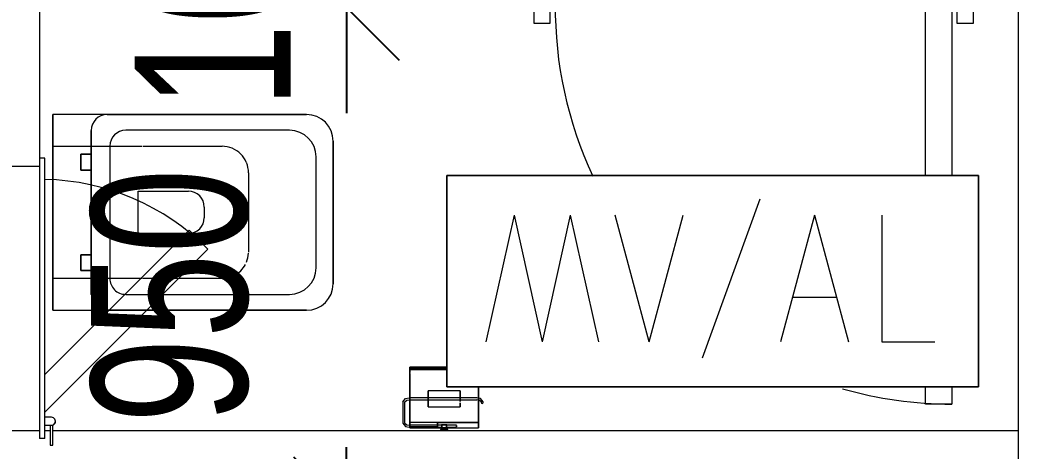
# Model space of a CAD drawing. Header units: millimetres. Extents: x 10569 to 232243, y -25347 to 80743.
# Drawn here: x 47952 to 49839, y 42869 to 43684 of the extents above; entities that cross this region are included whole.
import ezdxf

# ---------------------------------------------------------------- set-up
doc = ezdxf.new("R2010")
doc.units = ezdxf.units.MM
for name, color, linetype, lineweight in [('A-ANNO-DIMS', 211, 'Continuous', 5), ('A-DETL-GENF', 92, 'Continuous', 20), ('A-DOOR', 31, 'Continuous', 20), ('A-DOOR-FRAM', 31, 'Continuous', 30), ('A-WALL', 113, 'Continuous', 20), ('P-SANR-FIXT', 6, 'Continuous', 9)]:
    doc.layers.add(name, color=color, linetype=linetype, lineweight=lineweight)
doc.styles.add('Arial_2', font='arial.ttf', dxfattribs={"width": 0.7, "height": 295.05988})
doc.dimstyles.new('Linear_-_1_5mm_Arial', dxfattribs={"dimscale": 304.8, "dimtxt": 300, "dimasz": 0.656168, "dimexe": 0.656168, "dimexo": 0.0625, "dimgap": 0.328084, "dimtad": 1, "dimdec": 0, "dimzin": 0, "dimdsep": 46, "dimtxsty": 'Arial_2', "dimblk1": 'OBLIQUE', "dimblk2": 'OBLIQUE', "dimsah": 1, "dimcen": 0.09, "dimadec": 0, "dimazin": 0, "dimtfac": 1, "dimtdec": 4, "dimtix": 1, "dimtmove": 0, "dimatfit": 3, "dimfxl": 0.656168, "dimfxlon": 1, "dimtvp": 1, "dimtolj": 1, "dimtzin": 0, "dimarcsym": 2})
doc.dimstyles.new('Linear_-_1_5mm_Arial_1', dxfattribs={"dimscale": 304.8, "dimtxt": 300, "dimasz": 0.656168, "dimexe": 0.656168, "dimexo": 0.0625, "dimgap": 0.328084, "dimtad": 1, "dimdec": 0, "dimzin": 0, "dimdsep": 46, "dimtxsty": 'Arial_2', "dimblk1": 'OBLIQUE', "dimblk2": 'OBLIQUE', "dimsah": 1, "dimcen": 0.09, "dimadec": 0, "dimazin": 0, "dimtfac": 1, "dimtdec": 4, "dimtix": 1, "dimtmove": 2, "dimatfit": 3, "dimfxl": 0.656168, "dimfxlon": 1, "dimtvp": 1, "dimtolj": 1, "dimtzin": 0, "dimarcsym": 2})

# ---------------------------------------------------------------- blocks, each defined once
blk = doc.blocks.new('DLN-Access Panel__AP01_ - _AP04_ 450 x 650 _WH_-16056297-TENDER DRAFT G_F')
at = {"layer": 'A-DOOR', "lineweight": 15}
for p, q in [((-265, 50), (-265, 60)), ((265, 60), (-265, 60)), ((265, 50), (265, 60)), ((-265, 50), (265, 50)), ((-265, -60), (-265, -50)), ((265, -50), (-265, -50)), ((265, -60), (265, -50)), ((-240, -70), (-277.5, -70)), ((-277.5, -70), (-277.5, -75)), ((-277.5, -75), (-239.6, -75)), ((-265, -60), (265, -60)), ((-240, -60), (-240, -72.5)), ((-225, -72.5), (-225, -60)), ((-215, -60), (93.2, -368.2)), ((128.6, -332.8), (-144.3, -60)), ((93.2, -368.2), (128.6, -332.8))]:
    blk.add_line(p, q, dxfattribs=at)
for centre, radius, start, end in [((-232.5, -72.5), 7.5, 180, 0), ((-232.5, -72.5), 7.5, 199.4712, 301.6259), ((-225, -50), 450, 315, 358.7079), ((-232.5, -72.5), 7.5, 240, 300), ((-232.5, -72.5), 7.5, 243.2518, 301.6259)]:
    blk.add_arc(centre, radius, start, end, dxfattribs=at)
at = {"layer": 'A-DOOR-FRAM', "lineweight": 15}
for p, q in [((-250, 50), (-250, -50)), ((250, 50), (250, -50))]:
    blk.add_line(p, q, dxfattribs=at)
blk = doc.blocks.new('FP_479-TENDER DRAFT G_F')
at = {"layer": 'P-SANR-FIXT'}
blk.add_line((-65, 6.1), (-12.7, 6.1), dxfattribs=at)
blk = doc.blocks.new('FP_480-TENDER DRAFT G_F')
at = {"layer": 'P-SANR-FIXT'}
blk.add_line((5.2, 120.1), (-65, 120.1), dxfattribs=at)
blk = doc.blocks.new('FP_481-TENDER DRAFT G_F')
at = {"layer": 'P-SANR-FIXT'}
for p, q in [((30, 75), (-30, 75)), ((-30, 45), (30, 45))]:
    blk.add_line(p, q, dxfattribs=at)
blk = doc.blocks.new('FP_482-TENDER DRAFT G_F')
at = {"layer": 'P-SANR-FIXT'}
for p, q in [((5.2, 115), (-65, 115)), ((-65, 5), (65, 5))]:
    blk.add_line(p, q, dxfattribs=at)
blk = doc.blocks.new('FP_483-TENDER DRAFT G_F')
at = {"layer": 'P-SANR-FIXT'}
for p, q in [((-3, 5), (-3, 2)), ((3, 2), (3, 5))]:
    blk.add_line(p, q, dxfattribs=at)
blk = doc.blocks.new('FP_484-TENDER DRAFT G_F')
at = {"layer": 'P-SANR-FIXT'}
for p, q in [((-7, 2), (-7, 0)), ((7, 0), (7, 2))]:
    blk.add_line(p, q, dxfattribs=at)
blk = doc.blocks.new('FP_485-TENDER DRAFT G_F')
at = {"layer": 'P-SANR-FIXT'}
for p, q in [((-5, 11), (-5, 10.1)), ((-5, 6.1), (-5, 5)), ((5, 10.1), (5, 11)), ((5, 5), (5, 6.1))]:
    blk.add_line(p, q, dxfattribs=at)
blk = doc.blocks.new('FP_486-TENDER DRAFT G_F')
at = {"layer": 'P-SANR-FIXT'}
for p, q in [((-66.1, 6.1), (-5, 6.1)), ((5, 6.1), (23.2, 6.1))]:
    blk.add_line(p, q, dxfattribs=at)
blk = doc.blocks.new('FP_487-TENDER DRAFT G_F')
at = {"layer": 'P-SANR-FIXT'}
for p, q in [((-5, 10.1), (-66.1, 10.1)), ((23.2, 10.1), (5, 10.1))]:
    blk.add_line(p, q, dxfattribs=at)
blk = doc.blocks.new('FP_488-TENDER DRAFT G_F')
at = {"layer": 'P-SANR-FIXT', "flags": 128}
blk.add_lwpolyline([(-78.1, 14.1), (-73.2, 7.6), (-66.1, 6.1)], dxfattribs=at)
blk = doc.blocks.new('FP_489-TENDER DRAFT G_F')
at = {"layer": 'P-SANR-FIXT', "flags": 128}
blk.add_lwpolyline([(-74.1, 14.1), (-70.8, 10.9), (-66.1, 10.1)], dxfattribs=at)
blk = doc.blocks.new('FP_490-TENDER DRAFT G_F')
at = {"layer": 'P-SANR-FIXT'}
for p, q in [((-78.1, 54), (-78.1, 14.1)), ((-74.1, 14.1), (-74.1, 54))]:
    blk.add_line(p, q, dxfattribs=at)
blk = doc.blocks.new('FP_491-TENDER DRAFT G_F')
at = {"layer": 'P-SANR-FIXT', "flags": 128}
blk.add_lwpolyline([(-74.1, 54), (-70.8, 57.2), (-66.1, 58)], dxfattribs=at)
blk = doc.blocks.new('FP_492-TENDER DRAFT G_F')
at = {"layer": 'P-SANR-FIXT', "flags": 128}
blk.add_lwpolyline([(-78.1, 54), (-73.2, 60.5), (-66.1, 62)], dxfattribs=at)
blk = doc.blocks.new('FP_493-TENDER DRAFT G_F')
at = {"layer": 'P-SANR-FIXT'}
for p, q in [((-65, 58), (-30, 58)), ((-30, 58), (30, 58)), ((30, 58), (61.8, 58))]:
    blk.add_line(p, q, dxfattribs=at)
blk = doc.blocks.new('FP_494-TENDER DRAFT G_F')
at = {"layer": 'P-SANR-FIXT'}
for p, q in [((-30, 62), (-65, 62)), ((30, 62), (-30, 62)), ((61.8, 62), (30, 62))]:
    blk.add_line(p, q, dxfattribs=at)
blk = doc.blocks.new('FP_495-TENDER DRAFT G_F')
at = {"layer": 'P-SANR-FIXT'}
for p, q in [((65, 57.4), (61.8, 58)), ((69.8, 54), (66.4, 57.2))]:
    blk.add_line(p, q, dxfattribs=at)
blk = doc.blocks.new('FP_496-TENDER DRAFT G_F')
at = {"layer": 'P-SANR-FIXT'}
blk.add_line((65, 61.3), (61.8, 62), dxfattribs=at)
at = {"layer": 'P-SANR-FIXT', "flags": 128}
blk.add_lwpolyline([(73.8, 54), (68.8, 60.5), (65, 61.3)], dxfattribs=at)
blk = doc.blocks.new('FP_497-TENDER DRAFT G_F')
at = {"layer": 'P-SANR-FIXT'}
for p, q in [((69.8, 54), (69.8, 52.8)), ((73.8, 52.8), (73.8, 54))]:
    blk.add_line(p, q, dxfattribs=at)
blk = doc.blocks.new('DLN_Toilet Paper Roll - DLN_Toilet Paper Roll-V478-TENDER DRAFT G_F')
at = {"layer": 'P-SANR-FIXT'}
for p, q in [((-65, 15.5), (-65, 120.1)), ((-65, 120.1), (-65, 118.1)), ((5.2, 120.1), (-65, 120.1)), ((-65, 118.1), (5.2, 118.1)), ((-65, 115.6), (-65, 113.7)), ((-65, 115), (-65, 113.1)), ((-65, 109.9), (-65, 115)), ((-65, 113.7), (-65, 110)), ((-65, 113.1), (-65, 109.9)), ((-65, 107.7), (-65, 96.9)), ((-65, 107.6), (-65, 98.9)), ((-65, 98.9), (-65, 107.6)), ((-65, 96.9), (-65, 75)), ((-65, 60), (-65, 96.9)), ((-65, 95.2), (-65, 79.9)), ((-65, 78.6), (-65, 59.8)), ((65, 79.9), (65, 82.9)), ((65, 82.8), (65, 15.5)), ((65, 82.7), (65, 60)), ((65, 75), (65, 82.7)), ((65, 59.8), (65, 78.6)), ((-65, 75), (-65, 60)), ((-65, 67.5), (-65, 75)), ((-65, 73), (-65, 60.8)), ((-65, 60.8), (-65, 67.5)), ((-65, 12.4), (-65, 59.7)), ((-65, 59.7), (-65, 47)), ((-65, 59.3), (-65, 47)), ((-65, 45), (-65, 59.3)), ((-65, 59), (-65, 37.8)), ((-30, 75), (-30, 74.5)), ((-30, 74.5), (-30, 75)), ((-30, 74.5), (-30, 70.6)), ((-30, 70.6), (-30, 74.5)), ((-30, 70.4), (-30, 65.2)), ((-30, 65.2), (-30, 70.4)), ((-30, 65), (-30, 64.3)), ((-30, 64.8), (-30, 65)), ((-30, 62.5), (-30, 64.8)), ((-30, 64.3), (-30, 63.5)), ((-30, 60), (-30, 63.9)), ((-30, 63.5), (-30, 61.3)), ((-30, 58.7), (-30, 62.5)), ((-30, 61.3), (-30, 58.7)), ((-30, 56.2), (-30, 59.7)), ((-30, 58.7), (-30, 56.5)), ((-30, 57.5), (-30, 58.7)), ((-30, 56.5), (-30, 57.5)), ((30, 75), (30, 73)), ((30, 70.6), (30, 75)), ((30, 73), (30, 70.6)), ((30, 70.6), (30, 63.9)), ((30, 64.9), (30, 70.6)), ((30, 65), (30, 64.3)), ((30, 64.3), (30, 65)), ((30, 64.3), (30, 63.5)), ((30, 63.5), (30, 64.3)), ((30, 63.8), (30, 60)), ((30, 63.5), (30, 62.5)), ((30, 61.3), (30, 63.5)), ((30, 62.5), (30, 61.3)), ((30, 61.3), (30, 60)), ((30, 57.5), (30, 61.3)), ((30, 60), (30, 58.7)), ((30, 59.7), (30, 56.1)), ((30, 58.7), (30, 57.5)), ((30, 57.5), (30, 55.7)), ((30, 56.5), (30, 57.5)), ((65, 75), (65, 74.5)), ((65, 60), (65, 75)), ((65, 74.5), (65, 60)), ((65, 60), (65, 73)), ((65, 59.7), (65, 15.1)), ((65, 47), (65, 59.7)), ((65, 59.7), (65, 45)), ((65, 45), (65, 59.7)), ((65, 37.8), (65, 59)), ((-65, 47), (-65, 45)), ((-65, 45), (-65, 12.4)), ((-30, 56.5), (-30, 55.7)), ((-30, 55.7), (-30, 56.5)), ((-30, 45), (-30, 56.1)), ((-30, 55.7), (-30, 55.2)), ((-30, 55), (-30, 55.7)), ((-30, 55.2), (-30, 55)), ((-30, 55.1), (-30, 47)), ((-30, 47), (-30, 45.5)), ((-30, 45.5), (-30, 45)), ((30, 55), (30, 56.5)), ((30, 55.7), (30, 55.2)), ((30, 55.2), (30, 55)), ((30, 52.5), (30, 49.6)), ((30, 49.6), (30, 52.5)), ((30, 49.4), (30, 45)), ((30, 47), (30, 49.4)), ((30, 45.5), (30, 47)), ((30, 45), (30, 45.5)), ((65, 15.1), (65, 45)), ((-65, 37.5), (-65, 15.6)), ((65, 15.6), (65, 37.5)), ((-65, 15.6), (-65, 9.9)), ((-65, 6.9), (-65, 15.5)), ((-12.7, 15.5), (-65, 15.5)), ((-65, 9.9), (-65, 9.7)), ((-65, 9.7), (-65, 9.3)), ((-65, 9.3), (-65, 8.8)), ((-65, 8.8), (-65, 7.3)), ((-65, 7.3), (-65, 6.9)), ((-65, 6.9), (-65, 6.5)), ((-65, 6.5), (-65, 6.9)), ((-12.7, 6.9), (-65, 6.9)), ((-65, 6.9), (-65, 5)), ((-65, 5), (-65, 6.9)), ((65, 15.5), (-12.7, 15.5)), ((-12.7, 15.5), (-12.7, 9.9)), ((-12.7, 6.9), (-12.7, 15.5)), ((-12.7, 15.5), (65, 15.5)), ((-12.7, 9.9), (-12.7, 9.7)), ((-12.7, 9.7), (-12.7, 8.8)), ((-12.7, 8.8), (-12.7, 6.9)), ((-12.7, 6.9), (-12.7, 6.5)), ((-12.7, 6.5), (-12.7, 6.9)), ((-7, 2), (7, 2)), ((7, 2), (-7, 2)), ((-5, 11), (5, 11)), ((-2.5, 11), (-5, 11)), ((-5, 5), (-1.3, 5)), ((5, 5), (-5, 5)), ((-3, 5), (-1.5, 5)), ((-1.5, 5), (-3, 5)), ((-3, 2), (3, 2)), ((3, 2), (-3, 2)), ((2.5, 11), (-2.5, 11)), ((-1.5, 5), (1.5, 5)), ((1.5, 5), (-1.5, 5)), ((-1.3, 5), (1.3, 5)), ((1.3, 5), (5, 5)), ((1.5, 5), (3, 5)), ((3, 5), (1.5, 5)), ((5, 11), (2.5, 11)), ((23.2, 9.3), (23.2, 6.9)), ((23.2, 6.9), (23.2, 9.3)), ((65, 15.5), (65, 15.6)), ((65, 15.1), (65, 5)), ((65, 5), (65, 15.1))]:
    blk.add_line(p, q, dxfattribs=at)
for major_axis in [(-2, 0), (2, 0)]:
    blk.add_ellipse((71.8, 52.8), major_axis=major_axis, ratio=0.802744, start_param=3.141593, end_param=6.283185, dxfattribs=at)
for points, knots in [([(-4.8, 9.6), (-4.8, 9.7), (-4.9, 9.9), (-5, 10.1), (-5, 10.1), (-5, 10.1)], [0.2, 0.2, 0.2, 0.2, 0.4, 0.7, 1, 1, 1, 1]), ([(-5, 10.1), (-5, 10.1), (-5, 10), (-4.9, 9.8), (-4.8, 9.3), (-4.7, 8.7), (-4.7, 8.3), (-4.6, 8), (-4.7, 7.9), (-4.7, 7.8)], [0, 0, 0, 0, 0.1111111, 0.2222222, 0.4444444, 0.5833333, 0.6527778, 0.7222222, 0.7777778, 0.7777778, 0.7777778, 0.7777778]), ([(-4.8, 6.9), (-4.8, 6.7), (-4.9, 6.4), (-5, 6.2), (-5, 6.1), (-5, 6.1)], [0, 0, 0, 0, 0.5, 0.75, 1, 1, 1, 1]), ([(-5, 6.1), (-5, 6.1), (-5, 6.1), (-4.9, 6.3), (-4.8, 6.6), (-4.7, 6.8)], [0, 0, 0, 0, 0.1, 0.2, 0.4, 0.4, 0.4, 0.4]), ([(-4.7, 7.8), (-4.7, 7.8), (-4.7, 7.7), (-4.7, 7.5), (-4.7, 7.4), (-4.7, 7.3)], [0.7777778, 0.7777778, 0.7777778, 0.7777778, 0.7916667, 0.8611111, 0.8888889, 0.8888889, 0.8888889, 0.8888889]), ([(4.7, 7.8), (4.7, 7.9), (4.6, 8.3), (4.7, 8.8), (4.8, 9.3), (4.9, 9.7), (5, 10), (5, 10.1), (5, 10.1)], [0.2222222, 0.2222222, 0.2222222, 0.2222222, 0.3333333, 0.4444444, 0.5833333, 0.7222222, 0.8611111, 1, 1, 1, 1]), ([(4.6, 7.1), (4.7, 7), (4.8, 6.6), (4.9, 6.3), (5, 6.1), (5, 6.1), (5, 6.1)], [0.5, 0.5, 0.5, 0.5, 0.6, 0.8, 0.9, 1, 1, 1, 1]), ([(5, 10.1), (5, 10.1), (5, 10.1), (4.9, 10), (4.8, 9.8), (4.7, 9.5), (4.7, 9.3)], [0, 0, 0, 0, 0.2, 0.4, 0.7, 1, 1, 1, 1]), ([(5, 6.1), (5, 6.1), (5, 6.2), (4.9, 6.4), (4.8, 6.7), (4.8, 6.9)], [0, 0, 0, 0, 0.25, 0.5, 1, 1, 1, 1])]:
    blk.add_open_spline(points, degree=3, knots=knots, dxfattribs=at)
for points in [[(-4.7, 9.3), (-4.7, 9.4), (-4.7, 9.5), (-4.8, 9.6)], [(-4.7, 7.3), (-4.7, 7.2), (-4.8, 7.1), (-4.8, 6.9)], [(-4.7, 6.8), (-4.7, 6.9), (-4.6, 7.1), (-4.5, 7.6), (-4.5, 8), (-4.5, 8.5), (-4.6, 8.9), (-4.6, 9.2), (-4.7, 9.3)], [(4.7, 9.3), (4.6, 9.2), (4.6, 8.9), (4.5, 8.5), (4.5, 8), (4.5, 7.6), (4.6, 7.3), (4.6, 7.1)], [(4.7, 7.3), (4.7, 7.5), (4.7, 7.6), (4.7, 7.8)], [(4.8, 6.9), (4.8, 7.1), (4.7, 7.2), (4.7, 7.3)]]:
    blk.add_open_spline(points, degree=3, dxfattribs=at)
for name in ['FP_480-TENDER DRAFT G_F', 'FP_482-TENDER DRAFT G_F', 'FP_492-TENDER DRAFT G_F', 'FP_491-TENDER DRAFT G_F', 'FP_494-TENDER DRAFT G_F', 'FP_493-TENDER DRAFT G_F', 'FP_481-TENDER DRAFT G_F', 'FP_496-TENDER DRAFT G_F', 'FP_495-TENDER DRAFT G_F', 'FP_490-TENDER DRAFT G_F', 'FP_497-TENDER DRAFT G_F', 'FP_488-TENDER DRAFT G_F', 'FP_489-TENDER DRAFT G_F', 'FP_487-TENDER DRAFT G_F', 'FP_486-TENDER DRAFT G_F', 'FP_479-TENDER DRAFT G_F', 'FP_484-TENDER DRAFT G_F', 'FP_485-TENDER DRAFT G_F', 'FP_483-TENDER DRAFT G_F']:
    blk.add_blockref(name, (0, 0), dxfattribs=at)
blk = doc.blocks.new('DLN_Toilet - DLN_Toilet-V498-TENDER DRAFT G_F')
at = {"layer": 'P-SANR-FIXT'}
for p, q in [((-185, -170), (-185, -272.8)), ((-185, -170), (-125, -170)), ((185, -170), (-185, -170)), ((-125, -242.8), (-125, -170)), ((-125, -170), (125, -170)), ((125, -170), (125, -242.8)), ((125, -170), (185, -170)), ((185, -272.8), (185, -170)), ((-80, -222.8), (-110, -222.8)), ((-110, -222.8), (-110, -242.8)), ((-110, -242.8), (-110, -222.8)), ((-110, -222.8), (-80, -222.8)), ((-80, -242.8), (-80, -222.8)), ((-80, -222.8), (-80, -242.8)), ((80, -222.8), (80, -242.8)), ((110, -222.8), (80, -222.8)), ((80, -222.8), (110, -222.8)), ((80, -242.8), (80, -222.8)), ((110, -242.8), (110, -222.8)), ((110, -222.8), (110, -242.8)), ((-155, -242.8), (-110, -242.8)), ((155, -242.8), (-155, -242.8)), ((-125, -277.8), (-125, -242.8)), ((-110, -242.8), (-80, -242.8)), ((-110, -242.8), (-80, -242.8)), ((-80, -242.8), (-110, -242.8)), ((-80, -242.8), (80, -242.8)), ((80, -242.8), (110, -242.8)), ((80, -242.8), (110, -242.8)), ((110, -242.8), (80, -242.8)), ((110, -242.8), (155, -242.8)), ((125, -242.8), (125, -277.9)), ((-185, -650), (-185, -272.8)), ((-185, -272.8), (-185, -650)), ((-185, -272.8), (-185, -650)), ((125.2, -277.8), (-125, -277.8)), ((-125, -338.8), (-125, -277.8)), ((125, -277.9), (125, -338.9)), ((185, -272.8), (185, -650)), ((185, -650), (185, -272.8)), ((185, -650), (185, -272.8)), ((-155, -307.8), (-155, -617.8)), ((155.2, -617.8), (155.2, -307.8)), ((-40, -426.5), (-40, -331.7)), ((-40, -331.7), (40, -331.7)), ((40, -331.7), (40, -426.5)), ((-125, -490), (-125, -340.5)), ((125, -340.6), (125, -490)), ((10, -456.5), (-10, -456.5)), ((75, -540), (-75, -540)), ((-105, -667.8), (105.2, -667.8)), ((135, -700), (-135, -700)), ((-135, -700), (135, -700)), ((-135, -700), (135, -700))]:
    blk.add_line(p, q, dxfattribs=at)
for centre, radius, start, end in [((-155, -272.8), 30, 90, 180), ((-155, -272.8), 30, 90, 180), ((155, -272.8), 30, 360, 90), ((155, -272.8), 30, 360, 90), ((-125, -307.8), 30, 90, 180), ((125.2, -307.8), 30, 360, 90), ((-10, -426.5), 30, 180, 270), ((10, -426.5), 30, 270, 360), ((-75, -490), 50, 180, 225), ((75, -490), 50, 315, 360), ((-75, -490), 50, 225, 241.9825), ((75, -490), 50, 293.9558, 315), ((-75, -490), 50, 247.5, 267.9341), ((75, -490), 50, 270, 292.5), ((-105, -617.8), 50, 180, 270), ((105.2, -617.8), 50, 270, 360), ((-135, -650), 50, 180, 270), ((-135, -650), 50, 180, 270), ((-135, -650), 50, 180, 270), ((135, -650), 50, 270, 360), ((135, -650), 50, 270, 360), ((135, -650), 50, 270, 360)]:
    blk.add_arc(centre, radius, start, end, dxfattribs=at)
blk = doc.blocks.new('DLN-Single Door__X01_ - _M09a_ 750 x 2450 _WH_-16935551-TENDER DRAFT G_F')
at = {"layer": 'A-DOOR', "lineweight": 15}
for p, q in [((-375, 800), (-325, 800)), ((-375, 767.4), (-375, 800)), ((-325, 800), (-325, 767.4)), ((-375, 50), (-375, 367.4)), ((-325, 367.4), (-325, 50)), ((-415, 80), (-385, 80)), ((-415, 50), (-415, 80)), ((-385, 80), (-385, 50)), ((385, 50), (385, 80)), ((385, 80), (415, 80)), ((415, 80), (415, 50)), ((-385, 50), (-400, 50)), ((-325, 50), (-375, 50)), ((400, 50), (385, 50)), ((-415, -80), (-415, -50)), ((-400, -50), (-385, -50)), ((-385, -50), (-385, -80)), ((385, -80), (385, -50)), ((385, -50), (400, -50)), ((415, -50), (415, -80)), ((-385, -80), (-415, -80)), ((415, -80), (385, -80))]:
    blk.add_line(p, q, dxfattribs=at)
for start, end in [(73.9679, 90), (359.5, 25.1483)]:
    blk.add_arc((-375, 50), 750, start, end, dxfattribs=at)
at = {"layer": 'A-DOOR-FRAM', "lineweight": 15}
for p, q in [((-400, 50), (-375, 50)), ((-375, 50), (-375, 0)), ((375, 50), (400, 50)), ((375, 0), (375, 50)), ((350, 0), (375, 0)), ((350, -50), (350, 0)), ((-375, 0), (-350, 0)), ((-350, 0), (-350, -50)), ((-350, -50), (-400, -50)), ((400, -50), (350, -50))]:
    blk.add_line(p, q, dxfattribs=at)
blk = doc.blocks.new('DLN_2D-MV_AL - MV_AL_RED_-1735445-TENDER DRAFT G_F')
at = {"layer": 'A-DETL-GENF'}
for p, q in [((502.5, 200), (-502.5, 200)), ((-502.5, 200), (-502.5, -200)), ((-502.5, 200), (502.5, 200)), ((-502.5, -200), (-502.5, 200)), ((502.5, -200), (502.5, 200)), ((502.5, 200), (502.5, -200)), ((89.3, 154.7), (-20.2, -146)), ((-375.6, 125), (-428.8, -115)), ((-375.6, 125), (-322.4, -115)), ((-269.2, 125), (-322.4, -115)), ((-269.2, 125), (-216, -115)), ((-120.1, -115), (-184.4, 125)), ((-120.1, -115), (-55.8, 125)), ((192.7, 125), (128.4, -115)), ((192.7, 125), (257, -115)), ((319.9, 125), (319.9, -115)), ((151.1, -30.3), (234.3, -30.3)), ((319.9, -115), (419.9, -115)), ((-502.5, -200), (502.5, -200)), ((502.5, -200), (-502.5, -200))]:
    blk.add_line(p, q, dxfattribs=at)
blk = doc.blocks.new('_Oblique')
at = {"color": 0, "linetype": 'ByBlock', "lineweight": -2}
blk.add_line((-0.5, -0.5), (0.5, 0.5), dxfattribs=at)
blk = doc.blocks.new('DIMBLOCK119-TENDER DRAFT G_F')
at = {"layer": 'A-ANNO-DIMS', "color": 0, "lineweight": -2, "transparency": 16777216}
for p, q in [((48569.6, 43807.5), (48569.6, 44007.5)), ((48750.5, 43807.5), (48369.6, 43807.5)), ((48569.6, 43807.5), (48569.6, 43707.5)), ((48750.5, 43707.5), (48369.6, 43707.5)), ((48569.6, 43707.5), (48569.6, 43507.5))]:
    blk.add_line(p, q, dxfattribs=at)
at = {"layer": 'Defpoints', "color": 0, "transparency": 16777216}
for p in [(48769.6, 43807.5), (48569.6, 43707.5), (48769.6, 43707.5)]:
    blk.add_point(p, dxfattribs=at)
at = {"layer": 'A-ANNO-DIMS', "color": 0, "lineweight": -2, "transparency": 16777216, "xscale": 200, "yscale": 200, "zscale": 200}
for p, rotation in [((48569.6, 43807.5), 270), ((48569.6, 43707.5), 90)]:
    blk.add_blockref('_Oblique', p, dxfattribs=dict(at, rotation=rotation))
at = {"layer": 'A-ANNO-DIMS', "color": 0, "transparency": 16777216, "insert": (48318.9, 43757.5), "char_height": 295.06, "width": 564.923, "attachment_point": 5, "rotation": 90, "style": 'Arial_2'}
blk.add_mtext('\\A1;100', dxfattribs=at)
blk = doc.blocks.new('DIMBLOCK120-TENDER DRAFT G_F')
at = {"layer": 'A-ANNO-DIMS', "color": 0, "lineweight": -2, "transparency": 16777216}
for p, q in [((48750.5, 43707.5), (48369.6, 43707.5)), ((48569.6, 43707.5), (48569.6, 43531.8)), ((48569.6, 42757.5), (48569.6, 42876.1)), ((48750.5, 42757.5), (48369.6, 42757.5))]:
    blk.add_line(p, q, dxfattribs=at)
at = {"layer": 'Defpoints', "color": 0, "transparency": 16777216}
for p in [(48769.6, 43707.5), (48569.6, 42757.5), (48769.6, 42757.5)]:
    blk.add_point(p, dxfattribs=at)
at = {"layer": 'A-ANNO-DIMS', "color": 0, "lineweight": -2, "transparency": 16777216, "xscale": 200, "yscale": 200, "zscale": 200}
for p, rotation in [((48569.6, 43707.5), 90), ((48569.6, 42757.5), 270)]:
    blk.add_blockref('_Oblique', p, dxfattribs=dict(at, rotation=rotation))
at = {"layer": 'A-ANNO-DIMS', "color": 0, "transparency": 16777216, "insert": (48086.8, 42921.5), "char_height": 295.06, "width": 564.923, "attachment_point": 1, "rotation": 90, "line_spacing_factor": 0.938532, "style": 'Arial_2'}
blk.add_mtext('\\A1;950', dxfattribs=at)

msp = doc.modelspace()

# ---------------------------------------------------------------- linework, layer by layer
at = {"layer": 'A-WALL'}
for p, q in [((49839.29296, 52007.48546), (49839.29296, 42757.48546)), ((47989.29296, 43707.48546), (47989.29296, 43422.48546)), ((47999.29296, 42907.48546), (48009.29296, 42907.48546)), ((48014.29296, 42907.48546), (49839.29296, 42907.48546))]:
    msp.add_line(p, q, dxfattribs=at)

# ---------------------------------------------------------------- block references
at = {"layer": 'A-DETL-GENF'}
msp.add_blockref('DLN_2D-MV_AL - MV_AL_RED_-1735445-TENDER DRAFT G_F', (49261.96737, 43190.05778), dxfattribs=at)
at = {"layer": 'A-DOOR', "lineweight": 15}
for name, p, rotation in [('DLN-Single Door__X01_ - _M09a_ 750 x 2450 _WH_-16935551-TENDER DRAFT G_F', (49339.29296, 43757.48546), 180), ('DLN-Access Panel__AP01_ - _AP04_ 450 x 650 _WH_-16056297-TENDER DRAFT G_F', (47939.29296, 43157.48546), 89.99999999999997)]:
    msp.add_blockref(name, p, dxfattribs=dict(at, rotation=rotation))
at = {"layer": 'P-SANR-FIXT', "rotation": 90.0000000000002}
msp.add_blockref('DLN_Toilet - DLN_Toilet-V498-TENDER DRAFT G_F', (47844.29296, 43319.98546), dxfattribs=at)
at = {"layer": 'P-SANR-FIXT'}
msp.add_blockref('DLN_Toilet Paper Roll - DLN_Toilet Paper Roll-V478-TENDER DRAFT G_F', (48754.29296, 42907.48546), dxfattribs=at)

# ---------------------------------------------------------------- dimensions: what is measured, and where the dimension line sits
at = {"layer": 'A-ANNO-DIMS'}
dim = msp.add_linear_dim(base=(48569.57385, 43707.48546), p1=(48769.57385, 43807.48546), p2=(48769.57385, 43707.48546), angle=90, dimstyle='Linear_-_1_5mm_Arial', override={"dimpost": '<>', "dimfxl": 100}, dxfattribs=at)
dim.commit()
dim.dimension.update_dxf_attribs({"geometry": 'DIMBLOCK119-TENDER DRAFT G_F', "text_midpoint": (48318.92425, 43757.48546)})
dim = msp.add_linear_dim(base=(48569.57385, 42757.48546), p1=(48769.57385, 43707.48546), p2=(48769.57385, 42757.48546), angle=90, dimstyle='Linear_-_1_5mm_Arial_1', override={"dimpost": '<>', "dimfxl": 950}, dxfattribs=at)
dim.commit()
dim.dimension.update_dxf_attribs({"geometry": 'DIMBLOCK120-TENDER DRAFT G_F', "text_midpoint": (48283.52825, 43203.9513), "dimtype": 160, "text_rotation": 90})

doc.saveas('drawing.dxf')
